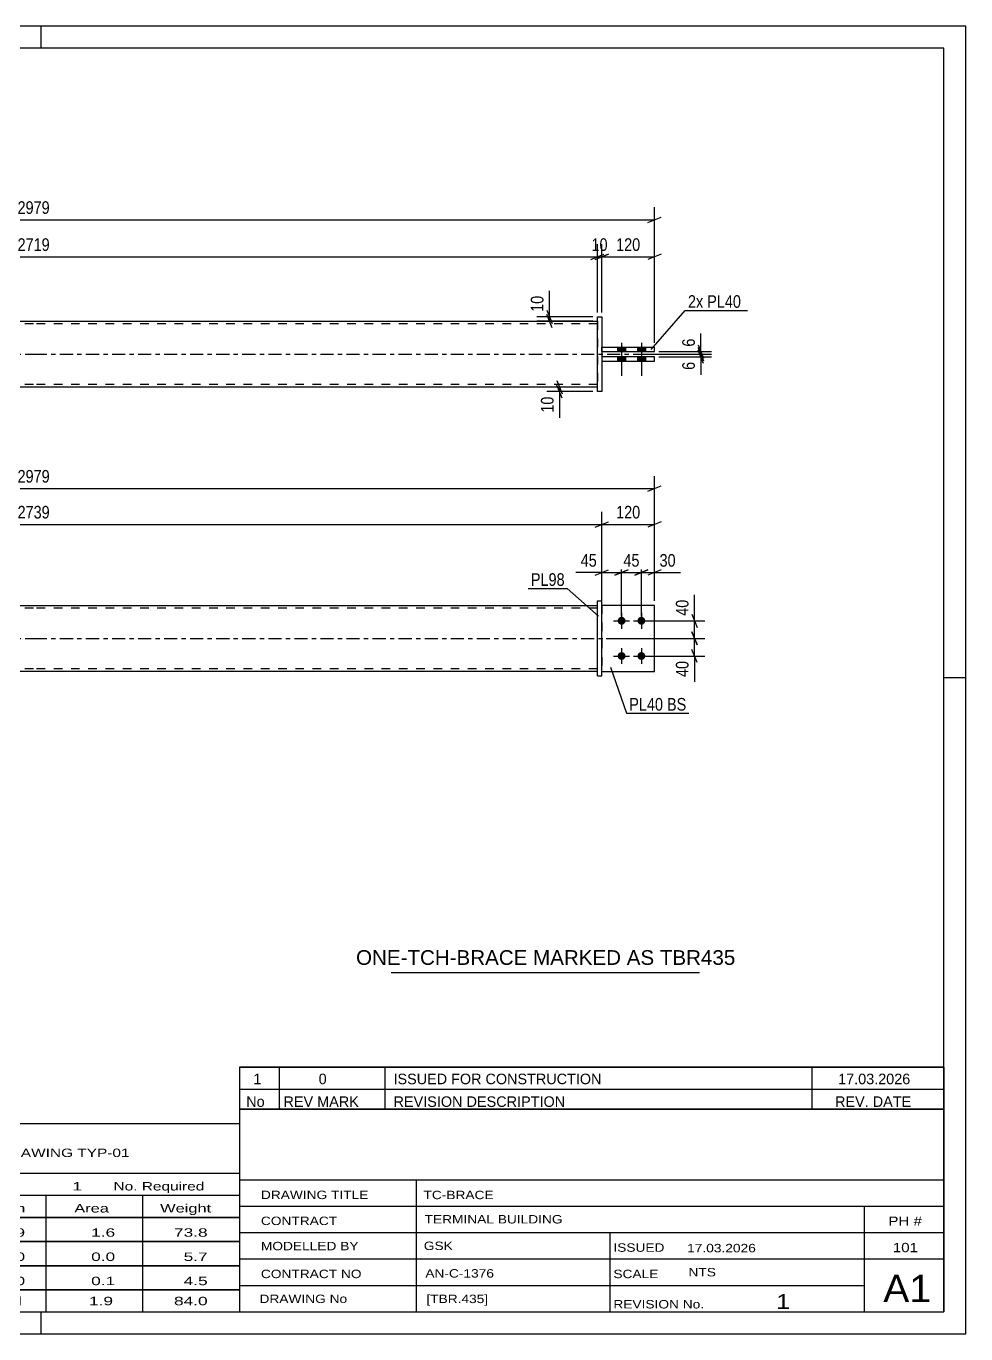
# Model space of a CAD drawing. Header units: millimetres. Extents: x 0 to 420, y 0 to 297.
# Drawn here: x 206.6 to 420, y 0 to 297 of the extents above; entities that cross this region are included whole.
import ezdxf

# ---------------------------------------------------------------- set-up
doc = ezdxf.new("R2010")
doc.units = ezdxf.units.MM
doc.linetypes.add('DXK_LINE_DOT2', pattern=[3.9198, 1.9599, -1.9599])
doc.linetypes.add('DXK_LINE_DOT3', pattern=[5.9187, 2.979, -0.9799, 0.9799, -0.9799])
doc.styles.add('Arial', font='ARIAL.TTF', dxfattribs={"height": 0.2})
doc.styles.add('Arial Narrow', font='ARIALN.TTF', dxfattribs={"height": 0.2})

# ---------------------------------------------------------------- blocks, each defined once
blk = doc.blocks.new('Unknown-580574692-1163')
at = {"color": 5, "linetype": 'Continuous'}
for p, q in [((420, 297), (0, 297)), ((210, 292), (210, 297)), ((420, 0), (420, 297)), ((415, 292), (5, 292)), ((415, 5), (415, 292)), ((420, 149), (415, 149)), ((5, 5), (415, 5)), ((210, 0), (210, 5)), ((0, 0), (420, 0))]:
    blk.add_line(p, q, dxfattribs=at)
blk = doc.blocks.new('Bolt-580574692-1736 - 1733')
at = {"linetype": 'Continuous'}
for points in [[(341.8, 162.85, -1), (341.8, 161.05, -1)], [(346.3, 162.85, -1), (346.3, 161.05, -1)], [(341.8, 154.85, -1), (341.8, 153.05, -1)], [(346.3, 154.85, -1), (346.3, 153.05, -1)]]:
    blk.add_hatch(color=1, dxfattribs=at).paths.add_polyline_path(points)
at = {"color": 1, "linetype": 'Continuous'}
for p, q in [((341.8, 163.75), (341.8, 160.15)), ((346.3, 163.75), (346.3, 160.15)), ((340, 161.95), (343.6, 161.95)), ((344.5, 161.95), (348.1, 161.95)), ((341.8, 155.75), (341.8, 152.15)), ((346.3, 155.75), (346.3, 152.15)), ((340, 153.95), (343.6, 153.95)), ((344.5, 153.95), (348.1, 153.95))]:
    blk.add_line(p, q, dxfattribs=at)
blk = doc.blocks.new('Part-580574692-1741 - 1733')
at = {"color": 2, "linetype": 'Continuous'}
for p, q in [((80.2, 165.45), (208.2, 165.45)), ((208.3, 165.45), (336.3, 165.45)), ((208.2, 150.45), (80.2, 150.45)), ((336.3, 150.45), (208.3, 150.45))]:
    blk.add_line(p, q, dxfattribs=at)
at = {"color": 7, "linetype": 'DXK_LINE_DOT2'}
for p, q in [((80.2, 150.45), (80.2, 165.45)), ((208.2, 164.85), (80.2, 164.85)), ((336.3, 164.85), (208.3, 164.85)), ((336.3, 150.45), (336.3, 165.45)), ((208.2, 151.05), (80.2, 151.05)), ((336.3, 151.05), (208.3, 151.05))]:
    blk.add_line(p, q, dxfattribs=at)
at = {"color": 7, "linetype": 'DXK_LINE_DOT3'}
for p, q in [((70.2, 157.95), (208.2, 157.95)), ((208.3, 157.95), (346.3, 157.95))]:
    blk.add_line(p, q, dxfattribs=at)
blk = doc.blocks.new('Part-580574692-1771 - 1733')
at = {"color": 2, "linetype": 'Continuous'}
for p, q in [((336.3, 149.45), (336.3, 166.45)), ((336.3, 166.45), (337.3, 166.45)), ((337.3, 149.45), (337.3, 166.45)), ((336.3, 149.45), (337.3, 149.45))]:
    blk.add_line(p, q, dxfattribs=at)
blk = doc.blocks.new('Part-580574692-1796 - 1733')
at = {"color": 2, "linetype": 'Continuous'}
for p, q in [((349.3, 165.45), (337.3, 165.45)), ((349.3, 150.45), (349.3, 165.45)), ((337.3, 150.45), (349.3, 150.45))]:
    blk.add_line(p, q, dxfattribs=at)
at = {"color": 7, "linetype": 'DXK_LINE_DOT2'}
blk.add_line((337.3, 165.45), (337.3, 150.45), dxfattribs=at)
blk = doc.blocks.new('Part-580574692-1801 - 1733')
at = {"color": 7, "linetype": 'DXK_LINE_DOT2'}
for p, q in [((349.3, 165.45), (337.3, 165.45)), ((337.3, 165.45), (337.3, 150.45)), ((349.3, 150.45), (349.3, 165.45)), ((337.3, 150.45), (349.3, 150.45))]:
    blk.add_line(p, q, dxfattribs=at)
blk = doc.blocks.new('Part-580574692-1418 - 1390')
at = {"color": 2, "linetype": 'Continuous'}
for p, q in [((337.3, 224.09), (349.3, 224.09)), ((337.3, 223.09), (349.3, 223.09)), ((349.3, 223.09), (349.3, 224.09))]:
    blk.add_line(p, q, dxfattribs=at)
at = {"color": 7, "linetype": 'DXK_LINE_DOT2'}
blk.add_line((337.3, 223.09), (337.3, 224.09), dxfattribs=at)
blk = doc.blocks.new('Part-580574692-1440 - 1390')
at = {"color": 2, "linetype": 'Continuous'}
for p, q in [((80.2, 229.99), (208.2, 229.99)), ((208.3, 229.99), (336.3, 229.99)), ((208.2, 214.99), (80.2, 214.99)), ((336.3, 214.99), (208.3, 214.99))]:
    blk.add_line(p, q, dxfattribs=at)
at = {"color": 7, "linetype": 'DXK_LINE_DOT2'}
for p, q in [((80.2, 214.99), (80.2, 229.99)), ((208.2, 229.39), (80.2, 229.39)), ((336.3, 229.39), (208.3, 229.39)), ((336.3, 229.99), (336.3, 214.99)), ((208.2, 215.59), (80.2, 215.59)), ((336.3, 215.59), (208.3, 215.59))]:
    blk.add_line(p, q, dxfattribs=at)
at = {"color": 7, "linetype": 'DXK_LINE_DOT3'}
for p, q in [((70.2, 222.49), (208.2, 222.49)), ((208.3, 222.49), (346.3, 222.49))]:
    blk.add_line(p, q, dxfattribs=at)
blk = doc.blocks.new('Bolt-580574692-1425 - 1390')
at = {"linetype": 'Continuous'}
for points in [[(342.7, 224.09), (340.9, 224.09), (340.9, 223.09), (342.7, 223.09)], [(342.7, 224.09), (340.9, 224.09), (340.9, 223.09), (342.7, 223.09)], [(347.2, 224.09), (345.4, 224.09), (345.4, 223.09), (347.2, 223.09)], [(347.2, 224.09), (345.4, 224.09), (345.4, 223.09), (347.2, 223.09)], [(342.7, 221.89), (340.9, 221.89), (340.9, 220.89), (342.7, 220.89)], [(342.7, 221.89), (340.9, 221.89), (340.9, 220.89), (342.7, 220.89)], [(347.2, 221.89), (345.4, 221.89), (345.4, 220.89), (347.2, 220.89)], [(347.2, 221.89), (345.4, 221.89), (345.4, 220.89), (347.2, 220.89)]]:
    blk.add_hatch(color=1, dxfattribs=at).paths.add_polyline_path(points)
at = {"color": 1, "linetype": 'Continuous'}
for p, q in [((340.9, 224.09), (340.9, 223.09)), ((340.9, 224.09), (340.9, 223.09)), ((341.8, 225.09), (341.8, 217.59)), ((341.8, 225.09), (341.8, 217.59)), ((342.7, 224.09), (342.7, 223.09)), ((342.7, 224.09), (342.7, 223.09)), ((345.4, 224.09), (345.4, 223.09)), ((345.4, 224.09), (345.4, 223.09)), ((346.3, 225.09), (346.3, 217.59)), ((346.3, 225.09), (346.3, 217.59)), ((347.2, 224.09), (347.2, 223.09)), ((347.2, 224.09), (347.2, 223.09)), ((340.9, 221.89), (340.9, 220.89)), ((340.9, 221.89), (340.9, 220.89)), ((342.7, 221.89), (342.7, 220.89)), ((342.7, 221.89), (342.7, 220.89)), ((345.4, 221.89), (345.4, 220.89)), ((345.4, 221.89), (345.4, 220.89)), ((347.2, 221.89), (347.2, 220.89)), ((347.2, 221.89), (347.2, 220.89))]:
    blk.add_line(p, q, dxfattribs=at)
blk = doc.blocks.new('Part-580574692-1445 - 1390')
at = {"color": 2, "linetype": 'Continuous'}
for p, q in [((349.3, 221.89), (337.3, 221.89)), ((337.3, 220.89), (349.3, 220.89)), ((349.3, 220.89), (349.3, 221.89))]:
    blk.add_line(p, q, dxfattribs=at)
at = {"color": 7, "linetype": 'DXK_LINE_DOT2'}
blk.add_line((337.3, 221.89), (337.3, 220.89), dxfattribs=at)
blk = doc.blocks.new('Part-580574692-1446 - 1390')
at = {"color": 2, "linetype": 'Continuous'}
for p, q in [((336.3, 213.99), (336.3, 230.99)), ((336.3, 230.99), (337.3, 230.99)), ((337.3, 230.99), (337.3, 213.99)), ((337.3, 213.99), (336.3, 213.99))]:
    blk.add_line(p, q, dxfattribs=at)
blk = doc.blocks.new('StraightDimension-580574692-1850 - 1733')
at = {"color": 7, "linetype": 'Continuous'}
for p, q in [((67.2, 166.45), (67.2, 194.83)), ((349.3, 166.45), (349.3, 194.83)), ((68.7, 192.58), (65.7, 191.38)), ((67.2, 191.98), (349.3, 191.98)), ((347.8, 191.38), (350.8, 192.58))]:
    blk.add_line(p, q, dxfattribs=at)
at = {"color": 0}
blk.add_wipeout([(212.51, 192.73), (212.51, 196.93), (204, 196.93), (204, 192.73)], dxfattribs=at)
at = {"color": 3, "style": 'Arial Narrow'}
blk.add_text('2979', height=2.863, dxfattribs=at).set_placement((204.6, 193.33))
blk = doc.blocks.new('StraightDimension-580574692-1879 - 1733')
at = {"color": 7, "linetype": 'Continuous'}
for p, q in [((357.75, 163.45), (358.95, 160.45)), ((347.3, 161.95), (360.75, 161.95)), ((358.35, 157.95), (358.35, 161.95)), ((338.3, 157.95), (360.75, 157.95)), ((358.95, 156.45), (357.75, 159.45))]:
    blk.add_line(p, q, dxfattribs=at)
at = {"color": 0}
blk.add_wipeout([(357.6, 167.34), (353.4, 167.34), (353.4, 162.48), (357.6, 162.48)], dxfattribs=at)
at = {"color": 7, "linetype": 'Continuous'}
blk.add_line((358.35, 161.95), (358.35, 167.86), dxfattribs=at)
blk.add_line((358.35, 161.95), (358.35, 167.86), dxfattribs=at)
at = {"color": 3, "style": 'Arial Narrow'}
blk.add_text('40', height=2.863, rotation=90.0002, dxfattribs=at).set_placement((357, 163.08))
blk = doc.blocks.new('StraightDimension-580574692-1833 - 1733')
at = {"color": 7, "linetype": 'Continuous'}
for p, q in [((337.3, 166.45), (337.3, 175.74)), ((341.8, 162.95), (341.8, 175.74)), ((335.8, 172.29), (338.8, 173.49)), ((337.3, 172.89), (341.8, 172.89)), ((343.3, 173.49), (340.3, 172.29))]:
    blk.add_line(p, q, dxfattribs=at)
at = {"color": 0}
blk.add_wipeout([(336.78, 173.64), (336.78, 177.84), (331.92, 177.84), (331.92, 173.64)], dxfattribs=at)
at = {"color": 7, "linetype": 'Continuous'}
blk.add_line((337.3, 172.89), (331.4, 172.89), dxfattribs=at)
blk.add_line((337.3, 172.89), (331.4, 172.89), dxfattribs=at)
at = {"color": 3, "style": 'Arial Narrow'}
blk.add_text('45', height=2.863, dxfattribs=at).set_placement((332.52, 174.24))
blk = doc.blocks.new('StraightDimension-580574692-1804 - 1733')
at = {"color": 7, "linetype": 'Continuous'}
for p, q in [((346.3, 162.95), (346.3, 175.74)), ((349.3, 166.45), (349.3, 175.74)), ((344.8, 172.29), (347.8, 173.49)), ((346.3, 172.89), (349.3, 172.89)), ((350.8, 173.49), (347.8, 172.29))]:
    blk.add_line(p, q, dxfattribs=at)
at = {"color": 0}
blk.add_wipeout([(354.68, 173.64), (354.68, 177.84), (349.83, 177.84), (349.83, 173.64)], dxfattribs=at)
at = {"color": 7, "linetype": 'Continuous'}
blk.add_line((349.3, 172.89), (355.21, 172.89), dxfattribs=at)
blk.add_line((349.3, 172.89), (355.21, 172.89), dxfattribs=at)
at = {"color": 3, "style": 'Arial Narrow'}
blk.add_text('30', height=2.863, dxfattribs=at).set_placement((350.43, 174.24))
blk = doc.blocks.new('StraightDimension-580574692-1820 - 1733')
at = {"color": 7, "linetype": 'Continuous'}
for p, q in [((341.8, 162.95), (341.8, 175.74)), ((346.3, 162.95), (346.3, 175.74)), ((340.3, 172.29), (343.3, 173.49)), ((341.8, 172.89), (346.3, 172.89)), ((347.8, 173.49), (344.8, 172.29))]:
    blk.add_line(p, q, dxfattribs=at)
at = {"color": 0}
blk.add_wipeout([(346.48, 173.64), (346.48, 177.84), (341.62, 177.84), (341.62, 173.64)], dxfattribs=at)
at = {"color": 3, "style": 'Arial Narrow'}
blk.add_text('45', height=2.863, dxfattribs=at).set_placement((342.22, 174.24))
blk = doc.blocks.new('StraightDimension-580574692-1870 - 1733')
at = {"color": 7, "linetype": 'Continuous'}
for p, q in [((338.3, 157.95), (360.75, 157.95)), ((357.75, 159.45), (358.95, 156.45)), ((358.35, 153.95), (358.35, 157.95)), ((358.95, 152.45), (357.75, 155.45)), ((347.3, 153.95), (360.75, 153.95))]:
    blk.add_line(p, q, dxfattribs=at)
at = {"color": 0}
blk.add_wipeout([(357.6, 153.43), (353.4, 153.43), (353.4, 148.57), (357.6, 148.57)], dxfattribs=at)
at = {"color": 7, "linetype": 'Continuous'}
blk.add_line((358.35, 153.95), (358.35, 148.05), dxfattribs=at)
blk.add_line((358.35, 153.95), (358.35, 148.05), dxfattribs=at)
at = {"color": 3, "style": 'Arial Narrow'}
blk.add_text('40', height=2.863, rotation=90.0002, dxfattribs=at).set_placement((357, 149.17))
blk = doc.blocks.new('StraightDimension-580574692-1889 - 1733')
at = {"color": 7, "linetype": 'Continuous'}
for p, q in [((335.8, 183.23), (338.8, 184.43)), ((337.3, 166.45), (337.3, 186.68)), ((350.8, 184.43), (347.8, 183.23)), ((349.3, 166.45), (349.3, 186.68)), ((337.3, 183.83), (349.3, 183.83))]:
    blk.add_line(p, q, dxfattribs=at)
at = {"color": 0}
blk.add_wipeout([(346.64, 184.58), (346.64, 188.78), (339.96, 188.78), (339.96, 184.58)], dxfattribs=at)
at = {"color": 3, "style": 'Arial Narrow'}
blk.add_text('120', height=2.863, dxfattribs=at).set_placement((340.56, 185.18))
blk = doc.blocks.new('StraightDimension-580574692-1908 - 1733')
at = {"color": 7, "linetype": 'Continuous'}
for p, q in [((80.7, 184.43), (77.7, 183.23)), ((79.2, 158.95), (79.2, 186.68)), ((335.8, 183.23), (338.8, 184.43)), ((337.3, 166.45), (337.3, 186.68)), ((79.2, 183.83), (337.3, 183.83))]:
    blk.add_line(p, q, dxfattribs=at)
at = {"color": 0}
blk.add_wipeout([(212.51, 184.58), (212.51, 188.78), (204, 188.78), (204, 184.58)], dxfattribs=at)
at = {"color": 3, "style": 'Arial Narrow'}
blk.add_text('2739', height=2.863, dxfattribs=at).set_placement((204.6, 185.18))
blk = doc.blocks.new('StraightDimension-580574692-1645 - 1390')
at = {"color": 7, "linetype": 'Continuous'}
for p, q in [((350.3, 223.09), (362.2, 223.09)), ((359.2, 224.59), (360.4, 221.59)), ((360.4, 220.99), (359.2, 223.99)), ((359.8, 222.49), (359.8, 223.09)), ((345.05, 222.49), (362.2, 222.49))]:
    blk.add_line(p, q, dxfattribs=at)
at = {"color": 0}
blk.add_wipeout([(359.05, 226.64), (354.85, 226.64), (354.85, 223.61), (359.05, 223.61)], dxfattribs=at)
at = {"color": 7, "linetype": 'Continuous'}
blk.add_line((359.8, 223.09), (359.8, 227.17), dxfattribs=at)
blk.add_line((359.8, 223.09), (359.8, 227.17), dxfattribs=at)
at = {"color": 3, "style": 'Arial Narrow'}
blk.add_text('6', height=2.86, rotation=90.0002, dxfattribs=at).set_placement((358.45, 224.21))
blk = doc.blocks.new('StraightDimension-580574692-1533 - 1390')
at = {"color": 7, "linetype": 'Continuous'}
for p, q in [((335.3, 214.99), (324.85, 214.99)), ((335.3, 213.99), (324.85, 213.99)), ((327.1, 216.49), (328.3, 213.49)), ((328.3, 212.49), (327.1, 215.49)), ((327.7, 213.99), (327.7, 214.99))]:
    blk.add_line(p, q, dxfattribs=at)
at = {"color": 0}
blk.add_wipeout([(326.95, 213.46), (322.75, 213.46), (322.75, 208.61), (326.95, 208.61)], dxfattribs=at)
at = {"color": 7, "linetype": 'Continuous'}
blk.add_line((327.7, 213.99), (327.7, 208.08), dxfattribs=at)
blk.add_line((327.7, 213.99), (327.7, 208.08), dxfattribs=at)
at = {"color": 3, "style": 'Arial Narrow'}
blk.add_text('10', height=2.863, rotation=90.0002, dxfattribs=at).set_placement((326.35, 209.21))
blk = doc.blocks.new('StraightDimension-580574692-1547 - 1390')
at = {"color": 7, "linetype": 'Continuous'}
for p, q in [((324.8, 232.49), (326, 229.49)), ((335.3, 230.99), (322.55, 230.99)), ((335.3, 229.99), (322.55, 229.99)), ((326, 228.49), (324.8, 231.49)), ((325.4, 229.99), (325.4, 230.99))]:
    blk.add_line(p, q, dxfattribs=at)
at = {"color": 0}
blk.add_wipeout([(324.65, 236.37), (320.45, 236.37), (320.45, 231.51), (324.65, 231.51)], dxfattribs=at)
at = {"color": 7, "linetype": 'Continuous'}
blk.add_line((325.4, 230.99), (325.4, 236.89), dxfattribs=at)
blk.add_line((325.4, 230.99), (325.4, 236.89), dxfattribs=at)
at = {"color": 3, "style": 'Arial Narrow'}
blk.add_text('10', height=2.863, rotation=90.0002, dxfattribs=at).set_placement((324.05, 232.11))
blk = doc.blocks.new('StraightDimension-580574692-1562 - 1390')
at = {"color": 7, "linetype": 'Continuous'}
for p, q in [((67.2, 225.09), (67.2, 255.86)), ((349.3, 225.09), (349.3, 255.86)), ((68.7, 253.61), (65.7, 252.41)), ((67.2, 253.01), (349.3, 253.01)), ((347.8, 252.41), (350.8, 253.61))]:
    blk.add_line(p, q, dxfattribs=at)
at = {"color": 0}
blk.add_wipeout([(212.51, 253.76), (212.51, 257.96), (204, 257.96), (204, 253.76)], dxfattribs=at)
at = {"color": 3, "style": 'Arial Narrow'}
blk.add_text('2979', height=2.863, dxfattribs=at).set_placement((204.6, 254.36))
blk = doc.blocks.new('StraightDimension-580574692-1573 - 1390')
at = {"color": 7, "linetype": 'Continuous'}
for p, q in [((336.3, 231.99), (336.3, 247.45)), ((337.3, 231.99), (337.3, 247.45)), ((334.8, 244), (337.8, 245.2)), ((338.8, 245.2), (335.8, 244)), ((336.3, 244.6), (337.3, 244.6))]:
    blk.add_line(p, q, dxfattribs=at)
at = {"color": 0}
blk.add_wipeout([(339.23, 245.35), (339.23, 249.55), (334.37, 249.55), (334.37, 245.35)], dxfattribs=at)
at = {"color": 3, "style": 'Arial Narrow'}
blk.add_text('10', height=2.863, dxfattribs=at).set_placement((334.97, 245.95))
blk = doc.blocks.new('StraightDimension-580574692-1583 - 1390')
at = {"color": 7, "linetype": 'Continuous'}
for p, q in [((80.2, 231.99), (80.2, 247.45)), ((336.3, 231.99), (336.3, 247.45)), ((81.7, 245.2), (78.7, 244)), ((80.2, 244.6), (336.3, 244.6)), ((334.8, 244), (337.8, 245.2))]:
    blk.add_line(p, q, dxfattribs=at)
at = {"color": 0}
blk.add_wipeout([(212.51, 245.35), (212.51, 249.55), (204, 249.55), (204, 245.35)], dxfattribs=at)
at = {"color": 3, "style": 'Arial Narrow'}
blk.add_text('2719', height=2.863, dxfattribs=at).set_placement((204.6, 245.95))
blk = doc.blocks.new('StraightDimension-580574692-1613 - 1390')
at = {"color": 7, "linetype": 'Continuous'}
for p, q in [((337.3, 231.99), (337.3, 247.45)), ((349.3, 225.09), (349.3, 247.45)), ((335.8, 244), (338.8, 245.2)), ((337.3, 244.6), (349.3, 244.6)), ((350.8, 245.2), (347.8, 244))]:
    blk.add_line(p, q, dxfattribs=at)
at = {"color": 0}
blk.add_wipeout([(346.64, 245.35), (346.64, 249.55), (339.96, 249.55), (339.96, 245.35)], dxfattribs=at)
at = {"color": 3, "style": 'Arial Narrow'}
blk.add_text('120', height=2.863, dxfattribs=at).set_placement((340.56, 245.95))
blk = doc.blocks.new('StraightDimension-580574692-1656 - 1390')
at = {"color": 7, "linetype": 'Continuous'}
for p, q in [((359.2, 223.99), (360.4, 220.99)), ((360.4, 220.39), (359.2, 223.39)), ((345.05, 222.49), (362.2, 222.49)), ((350.3, 221.89), (362.2, 221.89)), ((359.8, 221.89), (359.8, 222.49))]:
    blk.add_line(p, q, dxfattribs=at)
at = {"color": 0}
blk.add_wipeout([(359.05, 221.36), (354.85, 221.36), (354.85, 218.33), (359.05, 218.33)], dxfattribs=at)
at = {"color": 7, "linetype": 'Continuous'}
blk.add_line((359.8, 221.89), (359.8, 217.81), dxfattribs=at)
blk.add_line((359.8, 221.89), (359.8, 217.81), dxfattribs=at)
at = {"color": 3, "style": 'Arial Narrow'}
blk.add_text('6', height=2.86, rotation=90.0002, dxfattribs=at).set_placement((358.45, 218.93))
blk = doc.blocks.new('Unknown-580574692-3717')
at = {"color": 7, "linetype": 'Continuous'}
for p, q in [((255, 51.05), (255, 5)), ((255, 51.05), (415, 51.05)), ((415, 51), (415, 5)), ((255, 35), (415, 35)), ((295.14, 35), (295.14, 5)), ((255, 29), (415, 29)), ((397, 5.05), (397, 29.05)), ((255, 23), (415, 23)), ((339.14, 23), (339.14, 5)), ((255, 17), (415, 17)), ((255, 11), (397, 11)), ((255, 5), (415, 5))]:
    blk.add_line(p, q, dxfattribs=at)
at = {"color": 7, "style": 'Arial Narrow'}
for s, height, width, p in [('DRAWING TITLE', 1.9089, 1.425378, (259.88, 30.61)), ('TC-BRACE', 1.909, 1.425378, (296.81, 30.59)), ('TERMINAL BUILDING', 1.9089, 1.425378, (297.06, 25.07)), ('CONTRACT', 1.909, 1.425378, (259.88, 24.71)), ('MODELLED BY', 1.9089, 1.425378, (259.88, 18.98)), ('GSK', 1.909, 1.425378, (296.88, 19.04)), ('ISSUED', 1.909, 1.425378, (339.94, 18.64)), ('17.03.2026', 1.909, 1.425378, (356.69, 18.52)), ('CONTRACT NO', 1.9089, 1.425378, (259.88, 12.66)), ('AN-C-1376', 1.909, 1.425378, (297.23, 12.78)), ('SCALE', 1.909, 1.425378, (339.94, 12.65)), ('A1', 6.204, 1.25, (401.24, 7.2)), ('DRAWING No', 1.909, 1.425378, (259.56, 7)), ('[TBR.435]', 1.909, 1.425378, (297.46, 6.99)), ('1', 3.34, 1.5, (376.91, 5.68)), ('REVISION No.', 1.9089, 1.425378, (339.94, 5.77))]:
    blk.add_text(s, height=height, dxfattribs=dict(at, width=width)).set_placement(p)
at = {"color": 7, "linetype": 'Continuous', "style": 'Arial Narrow'}
for s, height, width, p in [('PH #', 2.1, 1.42538, (402.4, 24.55)), ('101', 2.1, 1.42538, (403.41, 18.55)), ('NTS', 1.909, 1.425378, (357, 13.05))]:
    blk.add_text(s, height=height, dxfattribs=dict(at, width=width)).set_placement(p)
blk = doc.blocks.new('Unknown-580574692-3718')
at = {"color": 7, "linetype": 'Continuous'}
for p, q in [((255, 60.55), (415, 60.55)), ((415, 60.55), (255, 60.55)), ((255, 60.55), (255, 55.55)), ((264, 60.55), (264, 55.55)), ((288, 60.55), (288, 55.55)), ((385, 60.55), (385, 55.55)), ((415, 60.55), (415, 55.55)), ((255, 55.55), (415, 55.55)), ((255, 55.55), (255, 51.05)), ((255, 55.55), (415, 55.55)), ((264, 55.55), (264, 51.05)), ((288, 55.55), (288, 51.05)), ((385, 55.55), (385, 51.05)), ((415, 55.55), (415, 51.05)), ((415, 51.05), (255, 51.05))]:
    blk.add_line(p, q, dxfattribs=at)
at = {"color": 7, "linetype": 'Continuous', "style": 'Arial Narrow'}
for s, height, width, p in [('1', 2.39, 1.196471, (258.16, 56.7)), ('0', 2.39, 1.196471, (273, 56.7)), ('ISSUED FOR CONSTRUCTION', 2.3861, 1.196471, (290, 56.7)), ('17.03.2026', 2.386, 1.196471, (391, 56.7)), ('No', 2.386, 1.2, (256.54, 51.55)), ('REV MARK', 2.386, 1.2, (265, 51.55)), ('REVISION DESCRIPTION', 2.3861, 1.2, (290, 51.55)), ('REV. DATE', 2.386, 1.2, (390.28, 51.55))]:
    blk.add_text(s, height=height, dxfattribs=dict(at, width=width)).set_placement(p)
blk = doc.blocks.new('Unknown-580574692-3719')
at = {"color": 7, "linetype": 'Continuous'}
for p, q in [((95, 47.75), (255, 47.75)), ((95, 36.5), (95, 47.75)), ((255, 47.75), (255, 36.5)), ((95, 36.5), (255, 36.5)), ((95, 36.5), (95, 31.5)), ((255, 36.5), (255, 31.5)), ((95, 31.5), (255, 31.5)), ((95, 31.5), (95, 26.5)), ((119, 31.5), (119, 26.5)), ((154.5, 31.5), (154.5, 26.5)), ((180.5, 31.5), (180.5, 26.5)), ((193.5, 31.5), (193.5, 26.5)), ((211, 31.5), (211, 26.5)), ((233, 31.5), (233, 26.5)), ((255, 31.5), (255, 26.5)), ((95, 26.5), (255, 26.5)), ((95, 26.45), (95, 21.05)), ((95, 26.45), (255, 26.45)), ((119, 26.5), (119, 21)), ((154.5, 26.5), (154.5, 21)), ((180.5, 26.5), (180.5, 21)), ((193.5, 26.5), (193.5, 21)), ((211, 26.5), (211, 21)), ((233, 26.5), (233, 21)), ((255, 26.45), (255, 21.05)), ((95, 21.05), (255, 21.05)), ((95, 20.95), (95, 15.55)), ((95, 20.95), (255, 20.95)), ((119, 21), (119, 15.5)), ((154.5, 21), (154.5, 15.5)), ((180.5, 21), (180.5, 15.5)), ((193.5, 21), (193.5, 15.5)), ((211, 21), (211, 15.5)), ((233, 21), (233, 15.5)), ((255, 20.95), (255, 15.55)), ((95, 15.55), (255, 15.55)), ((95, 15.45), (95, 10.05)), ((95, 15.45), (255, 15.45)), ((119, 15.5), (119, 10)), ((154.5, 15.5), (154.5, 10)), ((180.5, 15.5), (180.5, 10)), ((193.5, 15.5), (193.5, 10)), ((211, 15.5), (211, 10)), ((233, 15.5), (233, 10)), ((255, 15.45), (255, 10.05)), ((95, 10.05), (255, 10.05)), ((95, 10), (255, 10)), ((95, 10), (95, 5)), ((211, 10), (211, 5)), ((233, 10), (233, 5)), ((255, 10), (255, 5)), ((95, 5), (255, 5))]:
    blk.add_line(p, q, dxfattribs=at)
at = {"color": 7, "style": 'Arial Narrow'}
for s, height, width, p in [('GENERAL NOTES & WELD DETAILS :', 2.8633, 1.4, (96.15, 40.06)), ('REFER TYP DRAWING TYP-01', 1.9089, 1.6, (179.7, 40.16)), ("MATERIAL LIST FOR ASSEMBLY MK'D", 1.9089, 1.6, (96.15, 32.56)), ('TBR435', 1.909, 1.794707, (187.59, 32.47)), ('1', 1.91, 1.794707, (217.08, 32.56)), ('No. Required', 1.9089, 1.6, (226.41, 32.56)), ('Mark', 1.909, 1.7, (96.34, 27.5)), ('Profile', 1.909, 1.7, (129.41, 27.5)), ('Material', 1.909, 1.7, (159.54, 27.56)), ('No.', 1.909, 1.7, (184.5, 27.56)), ('Length', 1.909, 1.7, (195, 27.56)), ('Area', 1.909, 1.7, (217.5, 27.56)), ('Weight', 1.909, 1.7, (237, 27.56))]:
    blk.add_text(s, height=height, dxfattribs=dict(at, width=width)).set_placement(p)
at = {"color": 7, "linetype": 'Continuous', "style": 'Arial Narrow'}
for s, height, width, p in [('TBR435', 1.909, 1.794707, (96.5, 22.06)), ('SHS150*6', 1.909, 1.794707, (121, 22.06)), ('E350', 1.909, 1.794707, (160.74, 22.06)), ('1', 1.91, 1.794707, (184.86, 22.06)), ('2719', 1.909, 1.794707, (197.58, 22.06)), ('1.6', 1.909, 1.794707, (221.32, 22.06)), ('73.8', 1.909, 1.794707, (240.14, 22.06)), ('PL40', 1.909, 1.794707, (96.5, 16.56)), ('PL10*120', 1.909, 1.794707, (121, 16.56)), ('E350', 1.909, 1.794707, (160.74, 16.56)), ('4', 1.91, 1.794707, (184.86, 16.56)), ('150', 1.909, 1.794707, (199.77, 16.56)), ('0.0', 1.909, 1.794707, (221.32, 16.56)), ('5.7', 1.909, 1.794707, (242.33, 16.56)), ('PL98', 1.909, 1.794707, (96.5, 11.06)), ('PL10*170', 1.909, 1.794707, (121, 11.06)), ('E350', 1.909, 1.794707, (160.74, 11.06)), ('2', 1.91, 1.794707, (184.86, 11.06)), ('170', 1.909, 1.794707, (199.77, 11.06)), ('0.1', 1.909, 1.794707, (221.32, 11.06)), ('4.5', 1.909, 1.794707, (242.33, 11.06)), ('Total', 1.909, 1.7, (197.33, 6.5)), ('1.9', 1.909, 1.794707, (220.83, 6.5)), ('84.0', 1.909, 1.794707, (240.14, 6.5))]:
    blk.add_text(s, height=height, dxfattribs=dict(at, width=width)).set_placement(p)
blk = doc.blocks.new('Unknown-580574692-3720')
at = {"color": 7, "linetype": 'Continuous'}
blk.add_line((289.5, 82.05), (359.5, 82.05), dxfattribs=at)
at = {"color": 7, "style": 'Arial'}
blk.add_text('ONE-TCH-BRACE MARKED AS TBR435', height=3.3428, dxfattribs=at).set_placement((281.49, 83.8))
blk = doc.blocks.new('Mark-580574692-1767 - 1733')
at = {"color": 0}
blk.add_wipeout([(328.88, 169.88), (328.88, 172.88), (321.2, 172.88), (321.2, 169.88)], dxfattribs=at)
blk.add_wipeout([(328.88, 169.88), (328.88, 172.88), (321.2, 172.88), (321.2, 169.88)], dxfattribs=at)
at = {"color": 30, "linetype": 'Continuous'}
for p in [(320.6, 169.28), (336.53, 163.03)]:
    blk.add_line(p, (329.48, 169.28), dxfattribs=at)
at = {"color": 3, "style": 'Arial Narrow'}
blk.add_text('PL98', height=2.863, dxfattribs=at).set_placement((321.2, 169.88))
blk = doc.blocks.new('MarkSet-580574692-2045 - 1733')
at = {"color": 0}
blk.add_wipeout([(351.22, 141.55), (351.22, 144.55), (343.55, 144.55), (343.55, 141.55)], dxfattribs=at)
blk.add_wipeout([(351.22, 141.55), (351.22, 144.55), (343.55, 144.55), (343.55, 141.55)], dxfattribs=at)
at = {"color": 30, "linetype": 'Continuous'}
blk.add_line((339.31, 151.42), (342.95, 140.95), dxfattribs=at)
at = {"color": 0}
blk.add_wipeout([(356.51, 141.55), (356.51, 144.55), (352.12, 144.55), (352.12, 141.55)], dxfattribs=at)
blk.add_wipeout([(356.51, 141.55), (356.51, 144.55), (352.12, 144.55), (352.12, 141.55)], dxfattribs=at)
at = {"color": 30, "linetype": 'Continuous'}
blk.add_line((342.95, 140.95), (357.11, 140.95), dxfattribs=at)
at = {"color": 3, "style": 'Arial Narrow'}
for s, p in [('PL40', (343.55, 141.55)), ('BS', (352.12, 141.55))]:
    blk.add_text(s, height=2.863, dxfattribs=at).set_placement(p)
blk = doc.blocks.new('MarkSet-580574692-1718 - 1390')
at = {"color": 0}
blk.add_wipeout([(360.35, 233.03), (360.35, 236.03), (356.88, 236.03), (356.88, 233.03)], dxfattribs=at)
blk.add_wipeout([(360.35, 233.03), (360.35, 236.03), (356.88, 236.03), (356.88, 233.03)], dxfattribs=at)
at = {"color": 30, "linetype": 'Continuous'}
blk.add_line((348.51, 223.6), (356.28, 232.43), dxfattribs=at)
at = {"color": 0}
blk.add_wipeout([(368.92, 233.03), (368.92, 236.03), (361.25, 236.03), (361.25, 233.03)], dxfattribs=at)
blk.add_wipeout([(368.92, 233.03), (368.92, 236.03), (361.25, 236.03), (361.25, 233.03)], dxfattribs=at)
at = {"color": 30, "linetype": 'Continuous'}
blk.add_line((356.28, 232.43), (370.42, 232.43), dxfattribs=at)
at = {"color": 3, "style": 'Arial Narrow'}
for s, p in [('2x', (356.88, 233.03)), ('PL40', (361.25, 233.03))]:
    blk.add_text(s, height=2.863, dxfattribs=at).set_placement(p)

msp = doc.modelspace()

# ---------------------------------------------------------------- block references
for name in ['Unknown-580574692-1163', 'Part-580574692-1440 - 1390', 'Part-580574692-1446 - 1390', 'Part-580574692-1418 - 1390', 'Bolt-580574692-1425 - 1390', 'Part-580574692-1445 - 1390', 'Part-580574692-1771 - 1733', 'Part-580574692-1741 - 1733', 'Part-580574692-1796 - 1733', 'Part-580574692-1801 - 1733', 'Bolt-580574692-1736 - 1733', 'Unknown-580574692-3720', 'Unknown-580574692-3718', 'Unknown-580574692-3717', 'Unknown-580574692-3719']:
    msp.add_blockref(name, (0, 0))

# ---------------------------------------------------------------- next in the draw order: block references
for name in ['StraightDimension-580574692-1547 - 1390', 'StraightDimension-580574692-1645 - 1390', 'StraightDimension-580574692-1533 - 1390', 'StraightDimension-580574692-1850 - 1733']:
    msp.add_blockref(name, (0, 0))

# ---------------------------------------------------------------- next in the draw order: block references
for name in ['StraightDimension-580574692-1562 - 1390', 'StraightDimension-580574692-1879 - 1733']:
    msp.add_blockref(name, (0, 0))

# ---------------------------------------------------------------- next in the draw order: block references
for name in ['StraightDimension-580574692-1573 - 1390', 'StraightDimension-580574692-1833 - 1733', 'StraightDimension-580574692-1804 - 1733', 'StraightDimension-580574692-1870 - 1733']:
    msp.add_blockref(name, (0, 0))

# ---------------------------------------------------------------- next in the draw order: block references
for name in ['StraightDimension-580574692-1583 - 1390', 'StraightDimension-580574692-1820 - 1733', 'MarkSet-580574692-2045 - 1733']:
    msp.add_blockref(name, (0, 0))

# ---------------------------------------------------------------- next in the draw order: block references
for name in ['StraightDimension-580574692-1613 - 1390', 'StraightDimension-580574692-1889 - 1733']:
    msp.add_blockref(name, (0, 0))

# ---------------------------------------------------------------- next in the draw order: block references
for name in ['StraightDimension-580574692-1656 - 1390', 'StraightDimension-580574692-1908 - 1733']:
    msp.add_blockref(name, (0, 0))

# ---------------------------------------------------------------- next in the draw order: block references
for name in ['MarkSet-580574692-1718 - 1390', 'Mark-580574692-1767 - 1733']:
    msp.add_blockref(name, (0, 0))

doc.saveas('drawing.dxf')
